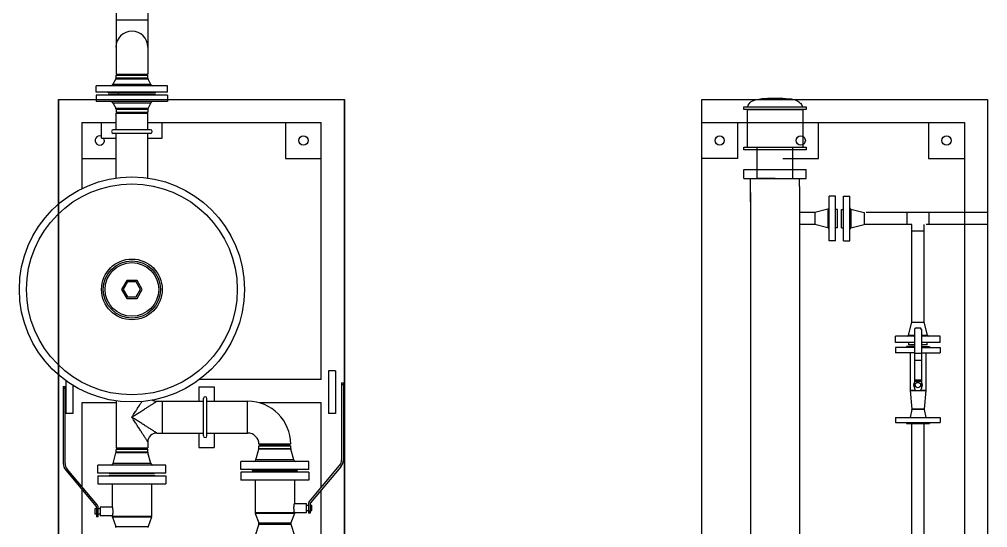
# Model space of a CAD drawing. Header units: millimetres. Extents: x 18255 to 228708, y -2217 to 146640.
# Drawn here: x 67095 to 69805, y 86481 to 87903 of the extents above; entities that cross this region are included whole.
import ezdxf

# ---------------------------------------------------------------- set-up
doc = ezdxf.new("R2010")
doc.units = ezdxf.units.MM
doc.layers.get('0').update_dxf_attribs({"color": 8})
doc.layers.add('设备', color=8, linetype='Continuous')

msp = doc.modelspace()

# ---------------------------------------------------------------- linework, layer by layer
at = {"color": 7, "linetype": 'Continuous', "lineweight": 9}
for p, q in [((67205.3, 87679.2), (68005.3, 87679.2)), ((67205.3, 86237.9), (67205.3, 87679.2)), ((68005.3, 87679.2), (68005.3, 87459.4))]:
    msp.add_line(p, q, dxfattribs=at)
at = {"layer": '设备', "color": 2}
for p, q in [((67365.9, 94036.3), (67365.9, 87749.5)), ((67454.8, 94036.3), (67454.8, 87749.5))]:
    msp.add_line(p, q, dxfattribs=at)
at = {"layer": '设备'}
for p, q in [((67365.9, 87901.5), (67454.8, 87901.5)), ((67372.5, 87770), (67372.5, 87770)), ((67372.5, 87770), (67372.5, 87770)), ((67372.5, 87770), (67372.5, 87770)), ((67357, 87720.7), (67365.2, 87736.2)), ((67455.5, 87736.2), (67365.2, 87736.2)), ((67365.9, 87749.5), (67454.8, 87749.5)), ((67367.1, 87747.5), (67365.9, 87746.6)), ((67365.9, 87739), (67365.9, 87746.6)), ((67454.8, 87746.6), (67365.9, 87746.6)), ((67454.8, 87739), (67365.9, 87739)), ((67367.1, 87747.5), (67453.6, 87747.5)), ((67372.5, 87747.5), (67372.5, 87749.5)), ((67453.6, 87747.5), (67454.8, 87746.6)), ((67454.8, 87739), (67454.8, 87746.6)), ((67463.7, 87720.7), (67455.5, 87736.2)), ((67310.3, 87699.5), (67310.3, 87717.5)), ((67510.3, 87717.5), (67310.3, 87717.5)), ((67510.3, 87699.5), (67310.3, 87699.5)), ((67344.3, 87697.5), (67344.3, 87699.5)), ((67476.3, 87697.5), (67344.3, 87697.5)), ((67463.7, 87720.7), (67357, 87720.7)), ((67372.5, 87693), (67372.5, 87697.5)), ((67476.3, 87697.5), (67476.3, 87699.5)), ((67510.3, 87699.5), (67510.3, 87717.5)), ((67205.3, 83079.2), (67205.3, 87679.2)), ((67205.3, 87679.2), (68005.3, 87679.2)), ((67205.3, 83079.2), (67205.3, 87679.2)), ((67205.3, 86237.9), (67205.3, 87679.2)), ((67205.3, 87679.2), (67205.3, 83079.2)), ((67205.3, 87679.2), (68005.3, 87679.2)), ((67205.3, 87672.6), (67205.3, 87386.3)), ((67310.3, 87691), (67310.3, 87673)), ((67510.3, 87691), (67310.3, 87691)), ((67510.3, 87673), (67310.3, 87673)), ((67344.3, 87693), (67344.3, 87691)), ((67476.3, 87693), (67344.3, 87693)), ((67357, 87669.8), (67365.2, 87654.3)), ((67357, 87669.8), (67463.7, 87669.8)), ((67463.7, 87669.8), (67455.5, 87654.3)), ((67476.3, 87693), (67476.3, 87691)), ((67510.3, 87691), (67510.3, 87673)), ((68005.3, 83079.2), (68005.3, 87679.2)), ((68005.3, 83079.2), (68005.3, 87679.2)), ((68005.3, 87679.2), (68005.3, 87459.4)), ((68005.3, 87679.2), (68005.3, 83079.2)), ((68005.3, 83515), (68005.3, 87679.2)), ((69005.3, 87679.2), (69805.3, 87679.2)), ((69005.3, 84424.1), (69005.3, 87679.2)), ((69805.3, 87679.2), (69805.3, 87459.4)), ((67365.2, 87654.3), (67455.5, 87654.3)), ((67365.9, 87651.5), (67365.9, 87643.9)), ((67365.9, 87651.5), (67454.8, 87651.5)), ((67365.9, 87643.9), (67454.8, 87643.9)), ((67367.1, 87643), (67365.9, 87643.9)), ((67453.6, 87643), (67367.1, 87643)), ((67372.5, 87641), (67372.5, 87643)), ((67453.6, 87643), (67454.8, 87643.9)), ((67454.8, 87651.5), (67454.8, 87643.9)), ((69122.8, 87658.1), (69297.8, 87658.1)), ((69122.8, 87650.6), (69122.8, 87658.1)), ((69297.8, 87650.6), (69122.8, 87650.6)), ((69132.8, 87545.6), (69132.8, 87650.6)), ((69132.8, 87650.6), (69287.8, 87650.6)), ((69287.8, 87650.6), (69287.8, 87545.6)), ((69297.8, 87658.1), (69297.8, 87650.6)), ((67454.8, 87641), (67365.9, 87641)), ((67365.9, 87641), (67454.8, 87641)), ((67365.9, 87594.2), (67365.9, 87641)), ((67454.8, 87594.2), (67454.8, 87641)), ((67270.3, 87614.2), (67365.9, 87614.2)), ((67270.3, 87614.2), (67270.3, 87429.3)), ((67325.3, 87571.2), (67325.3, 87614.2)), ((67462.3, 87594.2), (67358.3, 87594.2)), ((67454.8, 87614.2), (67940.3, 87614.2)), ((67495.3, 87571.2), (67495.3, 87614.2)), ((67840.3, 87614.2), (67840.3, 87514.2)), ((67940.3, 86895), (67940.3, 87614.2)), ((69005.3, 87614.2), (69740.3, 87614.2)), ((69105.3, 87614.2), (69105.3, 87514.2)), ((69332.2, 87514.2), (69332.2, 87614.2)), ((69640.3, 87614.2), (69640.3, 87514.2)), ((69740.3, 87614.2), (69740.3, 87456.5)), ((67325.3, 87571.2), (67365.9, 87571.2)), ((67462.3, 87584.2), (67358.3, 87584.2)), ((67365.9, 87459), (67365.9, 87584.2)), ((67454.8, 87459), (67454.8, 87584.2)), ((67454.8, 87571.2), (67495.3, 87571.2)), ((69122.8, 87545.6), (69297.8, 87545.6)), ((69122.8, 87538.1), (69122.8, 87545.6)), ((69297.8, 87538.1), (69122.8, 87538.1)), ((69160.3, 87458.1), (69160.3, 87545.6)), ((69260.3, 87458.1), (69260.3, 87545.6)), ((69297.8, 87545.6), (69297.8, 87538.1)), ((67270.3, 87514.2), (67365.9, 87514.2)), ((67840.3, 87514.2), (67940.3, 87514.2)), ((69105.3, 87514.2), (69005.3, 87514.2)), ((69160.3, 87458.1), (69160.3, 87517.1)), ((69232.2, 87514.2), (69332.2, 87514.2)), ((69260.3, 87458.1), (69260.3, 87524.7)), ((69640.3, 87514.2), (69740.3, 87514.2)), ((69122.8, 87483.1), (69297.8, 87483.1)), ((69122.8, 87458.1), (69122.8, 87483.1)), ((69297.8, 87458.1), (69297.8, 87483.1)), ((69122.8, 87458.1), (69297.8, 87458.1)), ((69141.6, 87392.2), (69141.6, 87458.1)), ((69141.6, 87458.1), (69279.1, 87458.1)), ((69210.3, 87458.1), (69160.3, 87458.1)), ((69210.3, 87458.1), (69260.3, 87458.1)), ((69279.1, 87435.6), (69279.1, 87458.1)), ((69740.3, 87456.5), (69740.3, 83828.6)), ((69805.3, 87459.4), (69805.3, 81411.9)), ((69279.1, 87435.6), (69279.1, 87226.4)), ((69141.6, 87418.9), (69141.6, 87392.2)), ((69361.6, 87355.6), (69361.6, 87408.1)), ((69379.1, 87408.1), (69361.6, 87408.1)), ((69379.1, 87355.6), (69379.1, 87408.1)), ((69402.4, 87355.6), (69402.4, 87408.1)), ((69402.4, 87408.1), (69419.9, 87408.1)), ((69419.9, 87355.6), (69419.9, 87408.1)), ((69141.6, 87392.2), (69141.6, 87226.4)), ((69358.5, 87371.9), (69321.7, 87362.6)), ((69358.5, 87371.9), (69358.5, 87335.6)), ((69385.5, 87371.1), (69379.1, 87371.1)), ((69385.5, 87355.6), (69385.5, 87371.1)), ((69396, 87355.6), (69396, 87371.1)), ((69396, 87371.1), (69402.4, 87371.1)), ((69422.9, 87371.9), (69422.9, 87335.6)), ((69422.9, 87371.9), (69459.7, 87362.6)), ((69321.7, 87362.6), (69279.1, 87362.6)), ((69321.7, 87362.6), (69321.7, 87328.7)), ((69361.6, 87283.1), (69361.6, 87355.6)), ((69379.1, 87283.1), (69379.1, 87355.6)), ((69385.5, 87320.1), (69385.5, 87357.1)), ((69396, 87320.1), (69396, 87357.1)), ((69402.4, 87283.1), (69402.4, 87355.6)), ((69419.9, 87283.1), (69419.9, 87355.6)), ((69459.7, 87362.6), (69459.7, 87328.7)), ((69805.3, 87362.6), (69465.7, 87362.6)), ((69579.6, 87362.6), (69579.6, 87328.7)), ((69641.1, 87362.6), (69641.1, 87328.7)), ((69321.7, 87328.7), (69279.1, 87328.7)), ((69358.5, 87319.4), (69321.7, 87328.7)), ((69358.5, 87335.6), (69358.5, 87319.4)), ((69385.5, 87320.1), (69379.1, 87320.1)), ((69396, 87320.1), (69402.4, 87320.1)), ((69422.9, 87335.6), (69422.9, 87319.4)), ((69422.9, 87319.4), (69459.7, 87328.7)), ((69593.4, 87328.7), (69459.7, 87328.7)), ((69593.4, 87056.1), (69593.4, 87328.7)), ((69627.3, 87056.1), (69627.3, 87328.7)), ((69805.3, 87328.7), (69633.3, 87328.7)), ((69593.4, 87311.8), (69627.3, 87311.8)), ((69279.2, 87267.3), (69279.1, 84754.6)), ((69379.1, 87283.1), (69361.6, 87283.1)), ((69402.4, 87283.1), (69419.9, 87283.1)), ((69141.6, 87226.4), (69141.6, 84636.1)), ((67395.9, 87172.5), (67381.5, 87147.5)), ((67398.2, 87168.5), (67386.1, 87147.5)), ((67424.8, 87172.5), (67395.9, 87172.5)), ((67422.5, 87168.5), (67398.2, 87168.5)), ((67434.6, 87147.5), (67422.5, 87168.5)), ((67439.2, 87147.5), (67424.8, 87172.5)), ((67381.5, 87147.5), (67395.9, 87122.5)), ((67386.1, 87147.5), (67398.2, 87126.5)), ((67398.2, 87126.5), (67422.5, 87126.5)), ((67422.5, 87126.5), (67434.6, 87147.5)), ((67424.8, 87122.5), (67439.2, 87147.5)), ((67395.9, 87122.5), (67424.8, 87122.5)), ((69584.1, 87019.3), (69593.4, 87056.1)), ((69593.4, 87056.1), (69627.3, 87056.1)), ((69636.6, 87019.3), (69627.3, 87056.1)), ((69584.1, 87019.3), (69600.3, 87019.3)), ((69600.3, 87034.9), (69600.3, 86869.9)), ((69605.3, 87039.9), (69615.3, 87039.9)), ((69620.3, 87034.9), (69620.3, 86869.9)), ((69620.3, 87019.3), (69636.6, 87019.3)), ((69600.3, 87016.3), (69547.8, 87016.3)), ((69547.8, 86998.8), (69547.8, 87016.3)), ((69600.3, 86998.8), (69547.8, 86998.8)), ((69584.8, 86992.4), (69584.8, 86998.8)), ((69600.3, 86992.4), (69584.8, 86992.4)), ((69672.8, 87016.3), (69620.3, 87016.3)), ((69672.8, 86998.8), (69620.3, 86998.8)), ((69635.8, 86992.4), (69620.3, 86992.4)), ((69635.8, 86992.4), (69635.8, 86998.8)), ((69672.8, 86998.8), (69672.8, 87016.3)), ((69600.3, 86984.9), (69547.8, 86984.9)), ((69547.8, 86984.9), (69547.8, 86970.4)), ((69600.3, 86970.4), (69547.8, 86970.4)), ((69600.3, 86987.9), (69577.8, 86987.9)), ((69577.8, 86987.9), (69577.8, 86984.9)), ((69588.3, 86970.4), (69588.3, 86865.1)), ((69600.3, 86969.2), (69620.3, 86969.2)), ((69620.3, 86987.9), (69642.8, 86987.9)), ((69620.3, 86984.9), (69672.8, 86984.9)), ((69620.3, 86970.4), (69672.8, 86970.4)), ((69632.3, 86970.4), (69632.3, 86865.1)), ((69642.8, 86987.9), (69642.8, 86984.9)), ((69672.8, 86984.9), (69672.8, 86970.4)), ((69600.3, 86949.9), (69620.3, 86949.9)), ((67980.3, 86920), (67960.3, 86920)), ((67960.3, 86920), (67960.3, 86800)), ((67980.3, 86920), (67980.3, 86800)), ((67205.3, 86908.7), (67205.3, 86233.2)), ((67225.3, 86893), (67225.3, 86800)), ((67940.3, 86895), (67597.9, 86895)), ((67997.3, 86886), (68002.3, 86886)), ((67997.3, 86886), (67997.3, 86670.6)), ((68002.3, 86886), (68002.3, 86670.6)), ((69600.3, 86894.1), (69620.3, 86894.1)), ((69600.3, 86890.9), (69620.3, 86890.9)), ((67218.3, 86876), (67223.3, 86876)), ((67218.3, 86876), (67218.3, 86660.6)), ((67218.3, 86871), (67223.3, 86871)), ((67223.3, 86660.6), (67223.3, 86876)), ((67245.3, 86879.8), (67245.3, 86800)), ((67597.3, 86875), (67640.3, 86875)), ((67597.3, 86875), (67597.3, 86834.5)), ((67640.3, 86875), (67640.3, 86834.5)), ((67997.3, 86881), (68002.3, 86881)), ((69588.3, 86865.1), (69603.9, 86865.1)), ((69588.3, 86865.1), (69588.4, 86864.7)), ((69588.4, 86864.7), (69632.3, 86864.7)), ((69588.4, 86864.7), (69593.3, 86812.7)), ((69605.3, 86864.9), (69615.3, 86864.9)), ((69616.8, 86865.1), (69632.3, 86865.1)), ((69632.3, 86864.7), (69627.4, 86812.7)), ((69632.3, 86865.1), (69632.3, 86864.7)), ((67365.9, 86830), (67270.3, 86830)), ((67270.3, 86830), (67270.3, 86595.4)), ((67365.9, 86836), (67365.9, 86704)), ((67479.8, 86834.5), (67496.3, 86834.5)), ((67496.3, 86834.5), (67610.3, 86834.5)), ((67496.3, 86745.6), (67496.3, 86834.5)), ((67496.3, 86745.6), (67496.3, 86834.5)), ((67610.3, 86738), (67610.3, 86842)), ((67620.3, 86738), (67620.3, 86842)), ((67620.3, 86834.5), (67734.3, 86834.5)), ((67734.3, 86745.6), (67734.3, 86834.5)), ((67940.3, 86830), (67766.1, 86830)), ((67940.3, 86593.5), (67940.3, 86830)), ((69593.2, 86811.1), (69588.3, 86789.4)), ((69627.5, 86811.1), (69593.2, 86811.1)), ((69627.4, 86812.7), (69593.3, 86812.7)), ((69627.5, 86811.1), (69632.3, 86789.4)), ((67245.3, 86800), (67225.3, 86800)), ((67980.3, 86800), (67960.3, 86800)), ((69547.8, 86789.4), (69672.8, 86789.4)), ((69547.8, 86789.4), (69547.8, 86774.9)), ((69547.8, 86774.9), (69672.8, 86774.9)), ((69577.8, 86774.9), (69577.8, 86771.9)), ((69642.8, 86774.9), (69642.8, 86771.9)), ((69672.8, 86789.4), (69672.8, 86774.9)), ((69577.8, 86771.9), (69642.8, 86771.9)), ((69593.4, 84348.3), (69593.4, 86771.9)), ((69627.3, 84242), (69627.3, 86771.9)), ((67454.8, 86720.6), (67454.8, 86704)), ((67479.8, 86745.6), (67496.3, 86745.6)), ((67496.3, 86745.6), (67610.3, 86745.6)), ((67597.3, 86745.6), (67597.3, 86705)), ((67620.3, 86745.6), (67734.3, 86745.6)), ((67640.3, 86745.6), (67640.3, 86705)), ((67365.9, 86704), (67454.8, 86704)), ((67369.6, 86702), (67365.9, 86699.2)), ((67454.8, 86699.2), (67365.9, 86699.2)), ((67365.9, 86691.7), (67365.9, 86699.2)), ((67369.6, 86702), (67451.1, 86702)), ((67451.1, 86702), (67454.8, 86699.2)), ((67454.8, 86691.7), (67454.8, 86699.2)), ((67597.3, 86705), (67640.3, 86705)), ((67757.6, 86670.4), (67765.7, 86700.1)), ((67765.9, 86701.7), (67765.7, 86700.1)), ((67855, 86700.1), (67765.7, 86700.1)), ((67854.8, 86714), (67765.9, 86714)), ((67769.6, 86712), (67765.9, 86709.2)), ((67854.8, 86709.2), (67765.9, 86709.2)), ((67765.9, 86701.7), (67765.9, 86709.2)), ((67854.8, 86701.7), (67765.9, 86701.7)), ((67769.6, 86712), (67851.1, 86712)), ((67851.1, 86712), (67854.8, 86709.2)), ((67854.8, 86701.7), (67854.8, 86709.2)), ((67854.8, 86701.7), (67855, 86700.1)), ((67863.1, 86670.4), (67855, 86700.1)), ((67357.6, 86660.4), (67365.7, 86690.1)), ((67365.9, 86691.7), (67365.7, 86690.1)), ((67455, 86690.1), (67365.7, 86690.1)), ((67454.8, 86691.7), (67365.9, 86691.7)), ((67454.8, 86691.7), (67455, 86690.1)), ((67463.1, 86660.4), (67455, 86690.1)), ((67905.3, 86666), (67715.3, 86666)), ((67715.3, 86643.6), (67715.3, 86666)), ((67863.1, 86670.4), (67757.6, 86670.4)), ((67905.3, 86643.6), (67905.3, 86666)), ((67225.4, 86641.3), (67310.2, 86540.2)), ((67314, 86543.4), (67229.2, 86644.5)), ((67505.3, 86656), (67315.3, 86656)), ((67315.3, 86633.6), (67315.3, 86656)), ((67463.1, 86660.4), (67357.6, 86660.4)), ((67505.3, 86633.6), (67505.3, 86656)), ((67905.3, 86643.6), (67715.3, 86643.6)), ((67746.8, 86642), (67746.8, 86643.6)), ((67873.8, 86642), (67746.8, 86642)), ((67873.8, 86642), (67873.8, 86643.6)), ((67906.7, 86553.4), (67991.5, 86654.5)), ((67995.3, 86651.3), (67910.5, 86550.2)), ((67505.3, 86633.6), (67315.3, 86633.6)), ((67315.3, 86625.9), (67505.3, 86625.9)), ((67315.3, 86625.9), (67315.3, 86603.5)), ((67346.8, 86632), (67346.8, 86633.6)), ((67473.8, 86632), (67346.8, 86632)), ((67346.8, 86627.5), (67473.8, 86627.5)), ((67346.8, 86627.5), (67346.8, 86625.9)), ((67473.8, 86632), (67473.8, 86633.6)), ((67473.8, 86627.5), (67473.8, 86625.9)), ((67505.3, 86625.9), (67505.3, 86603.5)), ((67905.3, 86635.9), (67715.3, 86635.9)), ((67715.3, 86635.9), (67715.3, 86613.5)), ((67905.3, 86613.5), (67715.3, 86613.5)), ((67873.8, 86637.5), (67746.8, 86637.5)), ((67746.8, 86637.5), (67746.8, 86635.9)), ((67755.3, 86613.5), (67755.3, 86521.9)), ((67865.3, 86613.5), (67865.3, 86548.5)), ((67873.8, 86637.5), (67873.8, 86635.9)), ((67905.3, 86635.9), (67905.3, 86613.5)), ((67270.3, 86587.7), (67270.3, 86181)), ((67315.3, 86603.5), (67505.3, 86603.5)), ((67355.3, 86603.5), (67355.3, 86538.5)), ((67465.3, 86603.5), (67465.3, 86511.9)), ((67940.3, 86378.9), (67940.3, 86585.7)), ((67311.3, 86533.5), (67306.3, 86533.5)), ((67306.3, 86533.5), (67306.3, 86518.5)), ((67311.3, 86537), (67311.3, 86511)), ((67316.3, 86511), (67316.3, 86537)), ((67321.3, 86533.5), (67316.3, 86533.5)), ((67355.3, 86538.5), (67321.3, 86538.5)), ((67321.3, 86538.5), (67321.3, 86513.5)), ((67865.3, 86548.5), (67899.3, 86548.5)), ((67899.3, 86523.5), (67899.3, 86548.5)), ((67899.3, 86543.5), (67904.3, 86543.5)), ((67904.3, 86547), (67904.3, 86521)), ((67909.3, 86547), (67909.3, 86521)), ((67909.3, 86543.5), (67914.3, 86543.5)), ((67914.3, 86528.5), (67914.3, 86543.5)), ((67311.3, 86518.5), (67306.3, 86518.5)), ((67316.3, 86516), (67311.3, 86516)), ((67316.3, 86511), (67311.3, 86511)), ((67321.3, 86518.5), (67316.3, 86518.5)), ((67355.3, 86513.5), (67321.3, 86513.5)), ((67355.3, 86513.5), (67355.3, 86511.9)), ((67465.3, 86511.9), (67355.3, 86511.9)), ((67465, 86510.2), (67355.7, 86510.2)), ((67355.7, 86510.2), (67365.3, 86484.1)), ((67465, 86510.2), (67455.4, 86484.1)), ((67865.3, 86521.9), (67755.3, 86521.9)), ((67865, 86520.2), (67755.7, 86520.2)), ((67755.7, 86520.2), (67765.3, 86494.1)), ((67865, 86520.2), (67855.4, 86494.1)), ((67865.3, 86523.5), (67899.3, 86523.5)), ((67865.3, 86523.5), (67865.3, 86521.9)), ((67899.3, 86528.5), (67904.3, 86528.5)), ((67909.3, 86526), (67904.3, 86526)), ((67909.3, 86521), (67904.3, 86521)), ((67909.3, 86528.5), (67914.3, 86528.5)), ((67365.3, 86484.1), (67455.4, 86484.1)), ((67765.3, 86490.9), (67755.3, 86458.5)), ((67765.3, 86494.1), (67855.4, 86494.1)), ((67765.3, 86490.9), (67855.3, 86490.9)), ((67855.3, 86490.9), (67865.3, 86458.5))]:
    msp.add_line(p, q, dxfattribs=at)
for centre, radius in [((67890.3, 87564.2), 13), ((69055.3, 87564.2), 13), ((69282.2, 87564.2), 13), ((69690.3, 87564.2), 13), ((67410.3, 87147.5), 315), ((67410.3, 87147.5), 295), ((67410.3, 87147.5), 85), ((67410.3, 87147.5), 80), ((67410.3, 87147.5), 75), ((69610.3, 86879.9), 7.5)]:
    msp.add_circle(centre, radius, dxfattribs=at)
for centre, radius, start, end in [((67410.3, 87825.5), 44.5, 0, 180), ((67359.9, 87739), 6, 332.1884, 0), ((67460.8, 87739), 6, 180, 207.8116), ((67351.7, 87723.5), 6, 270, 332.1884), ((67469, 87723.5), 6, 207.8116, 270), ((67351.7, 87667), 6, 27.8116, 90), ((67469, 87667), 6, 90, 152.1884), ((67359.9, 87651.5), 6, 0, 27.8116), ((67460.8, 87651.5), 6, 152.1884, 180), ((67358.3, 87589.2), 5, 90, 270), ((67462.3, 87589.2), 5, 270, 90), ((67320.3, 87564.2), 13, 67.3751, 32.6419), ((69357.6, 87375.8), 4, 284.1366, 0), ((69423.9, 87375.8), 4, 180, 255.8634), ((69357.6, 87315.5), 4, 0, 75.8634), ((69423.9, 87315.5), 4, 104.1366, 180), ((69580.2, 87020.3), 4, 270, 345.8634), ((69605.3, 87034.9), 5, 90, 180), ((69615.3, 87034.9), 5, 0, 90), ((69640.5, 87020.3), 4, 194.1366, 270), ((69610.3, 86879.9), 12.5, 143.4057, 216.5943), ((69610.3, 86879.9), 12.5, 323.4057, 36.5943), ((69605.3, 86869.9), 5, 180, 270), ((69615.3, 86869.9), 5, 270, 0), ((67479.8, 86859.5), 25, 238.5105, 270.0001), ((67615.3, 86842), 5, 0, 180), ((67734.3, 86714), 120.5, 0, 90), ((69588.3, 86812.2), 5, 347.4712, 5.3893), ((69632.4, 86812.2), 5, 174.6107, 192.5288), ((67479.8, 86720.6), 25, 89.9999, 180.0001), ((67615.3, 86738), 5, 180, 0), ((67734.3, 86714), 31.6, 0, 90), ((67751.8, 86672), 6, 270, 344.6963), ((67868.9, 86672), 6, 195.3037, 270), ((67972.3, 86670.6), 25, 320, 0), ((67972.3, 86670.6), 30, 320, 0), ((67248.3, 86660.6), 30, 180, 220), ((67248.3, 86660.6), 25, 180, 220), ((67351.8, 86662), 6, 270, 344.6963), ((67468.9, 86662), 6, 195.3037, 270), ((67306.3, 86537), 5, 0, 40), ((67306.3, 86537), 10, 0, 40), ((67914.3, 86547), 10, 140, 180), ((67914.3, 86547), 5, 140, 180), ((67360.3, 86511.9), 5, 180, 200.2249), ((67460.3, 86511.9), 5, 339.7751, 0), ((67760.3, 86521.9), 5, 180, 200.2249), ((67860.3, 86521.9), 5, 339.7751, 0), ((67360.6, 86482.4), 5, 342.8381, 20.2249), ((67460.1, 86482.4), 5, 159.7751, 197.1619), ((67760.6, 86492.4), 5, 342.8381, 20.2249), ((67860.1, 86492.4), 5, 159.7751, 197.1619)]:
    msp.add_arc(centre, radius, start, end, dxfattribs=at)
msp.add_open_spline([(69132.8, 87658.1), (69138.7, 87672.4), (69157.6, 87680.3), (69188, 87682.8), (69223.3, 87682.8), (69259.3, 87681), (69274.6, 87675.4), (69286.1, 87664.9), (69286.1, 87658.1), (69286.6, 87658.9)], degree=3, dxfattribs=at)
for points, start_tangent, end_tangent in [([(67410.3, 86790), (67417.7, 86794.7), (67423.4, 86798.3), (67428.2, 86801.4), (67432.9, 86804.4), (67437.9, 86807.6), (67443, 86810.9), (67447.7, 86813.9), (67451.9, 86816.6), (67456, 86819.2), (67460.2, 86821.9), (67464.1, 86824.4), (67467.5, 86826.6), (67470.8, 86828.7), (67473.8, 86830.6), (67476.5, 86832.3), (67478.4, 86833.5), (67479.4, 86834.2), (67479.8, 86834.5)], (0.842331, 0.538961), (0.842335, 0.538954)), ([(67410.3, 86790), (67415, 86797.3), (67418.7, 86803), (67421.8, 86807.9), (67424.8, 86812.5), (67428, 86817.6), (67431.2, 86822.6), (67434.3, 86827.4), (67436.9, 86831.5), (67438.6, 86834.2)], (0.538961, 0.842331), (0.539072, 0.84226)), ([(67479.8, 86745.6), (67479.5, 86745.8), (67478.4, 86746.5), (67476.5, 86747.7), (67473.8, 86749.4), (67470.8, 86751.3), (67467.5, 86753.4), (67464.1, 86755.6), (67460.1, 86758.2), (67455.8, 86760.9), (67451.7, 86763.6), (67447.5, 86766.2), (67442.9, 86769.2), (67437.9, 86772.3), (67433, 86775.5), (67428.2, 86778.6), (67423.3, 86781.7), (67417.6, 86785.4), (67410.3, 86790)], (-0.842311, 0.538992), (-0.842326, 0.538968)), ([(67454.8, 86720.6), (67454.6, 86720.9), (67453.9, 86722), (67452.7, 86723.9), (67451, 86726.5), (67449, 86729.6), (67446.9, 86732.8), (67444.7, 86736.3), (67442.2, 86740.3), (67439.5, 86744.5), (67436.8, 86748.7), (67434.1, 86752.8), (67431.2, 86757.5), (67428, 86762.4), (67424.8, 86767.4), (67421.8, 86772.1), (67418.6, 86777.1), (67415, 86782.8), (67410.3, 86790)], (-0.539086, 0.842251), (-0.538968, 0.842326)), ([(67355.3, 86538.5), (67355.4, 86538.2), (67355.6, 86537.4), (67355.8, 86536.1), (67356.1, 86534.3), (67356.4, 86532.2), (67356.6, 86529.8), (67356.8, 86527.2), (67356.8, 86524.6), (67356.6, 86522), (67356.4, 86519.7), (67356.1, 86517.6), (67355.8, 86515.9), (67355.6, 86514.6), (67355.4, 86513.8), (67355.3, 86513.5)], (0.221621, -0.975133), (-0.221621, -0.975133)), ([(67865.3, 86523.5), (67865.3, 86523.8), (67865.1, 86524.6), (67864.8, 86525.9), (67864.5, 86527.7), (67864.3, 86529.8), (67864, 86532.2), (67863.9, 86534.8), (67863.9, 86537.4), (67864.1, 86540), (67864.3, 86542.4), (67864.6, 86544.4), (67864.9, 86546.2), (67865.1, 86547.4), (67865.3, 86548.2), (67865.3, 86548.5)], (-0.221621, 0.975133), (0.221621, 0.975133))]:
    msp.add_spline(points, degree=3, dxfattribs=dict(at, start_tangent=start_tangent, end_tangent=end_tangent))

doc.saveas('drawing.dxf')
